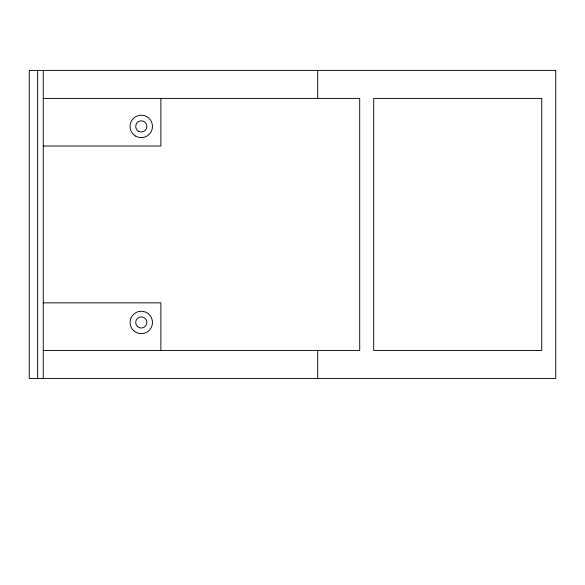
<?xml version="1.0" encoding="UTF-8"?>
<svg xmlns="http://www.w3.org/2000/svg" width="585" height="585" viewBox="0 0 585 585"><rect width="100%" height="100%" fill="white"/><g stroke="black" fill="none" stroke-linecap="round" stroke-linejoin="round"><path stroke-width="0.88" d="M43.253 98.404L359.709 98.404L359.709 350.452L43.253 350.452M43.253 146.016L160.875 146.016L160.875 98.404M43.253 302.847L160.875 302.847L160.875 350.452M317.706 70.397L317.706 98.404M317.706 350.452L317.706 378.458M43.253 70.397L43.253 378.458M37.652 70.397L37.652 378.458M555.75 70.397L29.25 70.397L29.25 378.458L555.75 378.458L555.75 70.397M541.747 98.404L373.713 98.404L373.713 350.452L541.747 350.452L541.747 98.404M133.351 330.371A11.203 11.203 0 0 0 152.093 325.348A11.203 11.203 0 0 0 138.374 311.63A11.203 11.203 0 0 0 133.351 330.371M135.669 136.115A11.203 11.203 0 0 0 152.473 126.411A11.203 11.203 0 0 0 135.669 116.707A11.203 11.203 0 0 0 135.669 136.115M137.314 326.408A5.601 5.601 0 0 0 146.681 323.9A5.601 5.601 0 0 0 139.822 317.041A5.601 5.601 0 0 0 137.314 326.408M138.47 131.259A5.601 5.601 0 0 0 146.872 126.411A5.601 5.601 0 0 0 138.47 121.563A5.601 5.601 0 0 0 138.47 131.259"/></g></svg>
